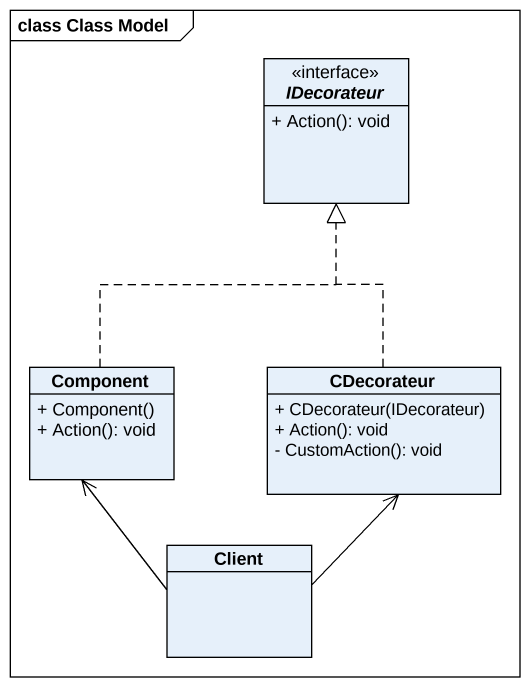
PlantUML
@startuml
mainframe class Class Model
hide circle
hide empty members
skinparam classAttributeIconSize 0
interface IDecorateur <<interface>> {
  + Action(): void
}
class "Component" as Component_ {
  + Component()
  + Action(): void
}
class CDecorateur {
  + CDecorateur(IDecorateur)
  + Action(): void
  - CustomAction(): void
}
class Client
Component_ .up.|> IDecorateur
Component_ <-- Client
CDecorateur .up.|> IDecorateur
CDecorateur <-- Client
@enduml
